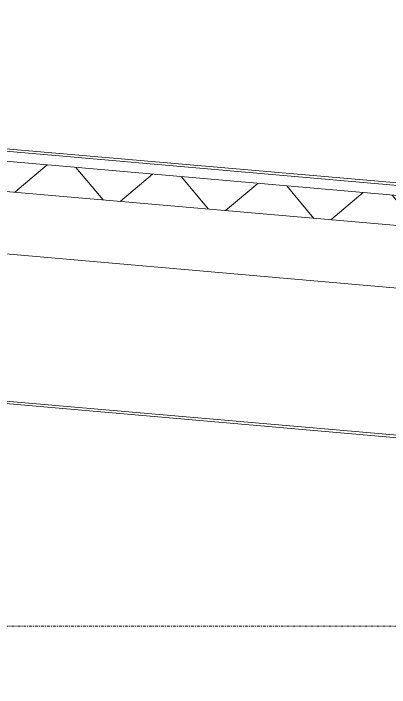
# Model space of a CAD drawing. Header units: millimetres. Extents: x 4237772 to 4686020, y -673 to 29459.
# Drawn here: x 4338948 to 4340456, y 14954 to 17655 of the extents above; entities that cross this region are included whole.
import ezdxf

# ---------------------------------------------------------------- set-up
doc = ezdxf.new("R2010")
doc.units = ezdxf.units.MM
doc.linetypes.add('AEC_Center', pattern=[24, 12, -4, 4, -4])
for name, color, linetype, lineweight in [('A-FLOR-LEVL', 51, 'Continuous', 5), ('A-ROOF', 132, 'Continuous', 5), ('A-ROOF-PATT', 132, 'Continuous', 5), ('S-BEAM', 12, 'Continuous', 5)]:
    doc.layers.add(name, color=color, linetype=linetype, lineweight=lineweight)

# ---------------------------------------------------------------- blocks, each defined once
blk = doc.blocks.new('Structural Framing 24 - Structural Framing 1-1264814-SECTION - GRIDS C4-C5')
at = {"layer": 'S-BEAM'}
for p, q in [((4332682.3, 16647.6), (4351932.3, 14963.4)), ((4351922.3, 14954.3), (4332682.3, 16637.5))]:
    blk.add_line(p, q, dxfattribs=at)

msp = doc.modelspace()

# ---------------------------------------------------------------- hatches: boundary and pattern name
at = {"layer": 'A-ROOF-PATT'}
h = msp.add_hatch(dxfattribs=at)
h.set_pattern_fill('FP_7', color=256, angle=-135, style=0, pattern_type=2)
h.set_pattern_definition([(40, (4308746.76, 10390.63), (-192.8363, 229.8133), []), (130, (4308746.76, 10390.63), (-229.8133, -192.8363), [])])
h.paths.add_polyline_path([(4352532.3, 15751), (4352532.3, 15871.4), (4332684.4, 17607.9), (4312836.5, 15871.4), (4312836.5, 15751), (4332684.4, 17487.4), (4352390, 15763.4)])

# ---------------------------------------------------------------- linework, layer by layer
at = {"layer": 'A-FLOR-LEVL', "linetype": 'AEC_Center'}
msp.add_line((4238571.8, 15200), (4377820.1, 15200), dxfattribs=at)
at = {"layer": 'A-ROOF', "lineweight": 15}
for p, q in [((4342304, 16806.4), (4332684.4, 17648)), ((4332684.4, 17236.5), (4352532.3, 15500))]:
    msp.add_line(p, q, dxfattribs=at)
at = {"layer": 'A-ROOF'}
for p, q in [((4332697.8, 17654.7), (4342126.2, 16833)), ((4332684.4, 17607.9), (4352532.3, 15871.4)), ((4332684.4, 17487.4), (4352532.3, 15751))]:
    msp.add_line(p, q, dxfattribs=at)

# ---------------------------------------------------------------- block references
at = {"layer": 'S-BEAM'}
msp.add_blockref('Structural Framing 24 - Structural Framing 1-1264814-SECTION - GRIDS C4-C5', (0, 0), dxfattribs=at)

doc.saveas('drawing.dxf')
